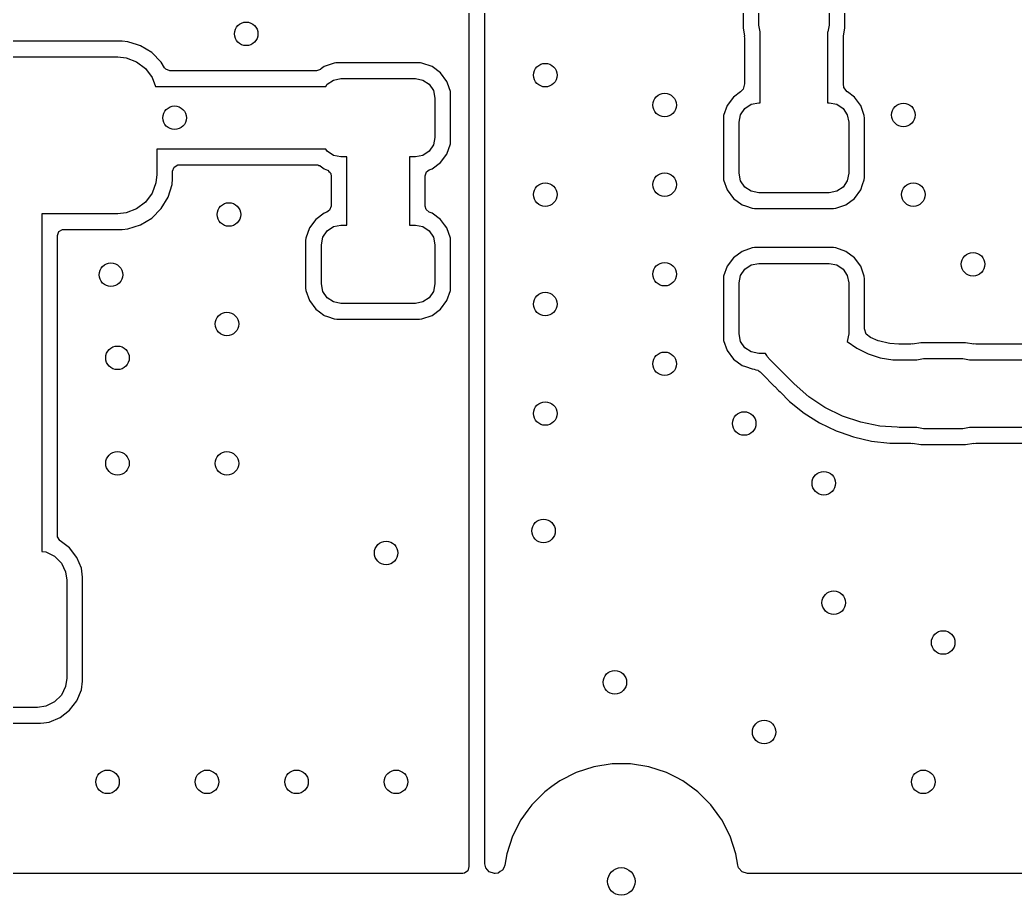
# Model space of a CAD drawing. Extents: x 4.94 to 6.9, y -4.14 to -2.94.
# Drawn here: x 5.522 to 6.022, y -4.138 to -3.698 of the extents above; entities that cross this region are included whole.
import ezdxf

# ---------------------------------------------------------------- set-up
doc = ezdxf.new("R2010")
doc.units = 0
doc.header["$MEASUREMENT"] = 0
doc.layers.add('BLACK', color=7, linetype='CONTINUOUS')

msp = doc.modelspace()

# ---------------------------------------------------------------- linework, layer by layer
at = {"layer": 'BLACK', "linetype": 'CONTINUOUS'}
for p, q in [((5.75591, -3.74729), (5.75591, -3.65551)), ((5.74781, -3.66066), (5.74781, -4.12191)), ((5.88569, -3.67959), (5.88569, -3.70191)), ((5.89358, -3.70059), (5.89358, -3.68091)), ((5.92902, -3.68091), (5.92902, -3.70059)), ((5.93691, -3.70191), (5.93691, -3.67959)), ((5.89426, -3.70398), (5.89358, -3.70059)), ((5.92902, -3.70059), (5.92834, -3.70398)), ((5.88569, -3.70191), (5.88637, -3.70621)), ((5.88637, -3.70621), (5.88633, -3.70622)), ((5.88633, -3.70622), (5.88647, -3.70709)), ((5.89436, -3.70413), (5.89426, -3.70398)), ((5.89436, -3.73959), (5.89436, -3.70413)), ((5.92834, -3.70398), (5.92824, -3.70413)), ((5.92824, -3.70413), (5.92824, -3.73959)), ((5.93613, -3.70709), (5.93627, -3.70622)), ((5.93623, -3.70621), (5.93691, -3.70191)), ((5.93627, -3.70622), (5.93623, -3.70621)), ((5.57365, -3.70872), (5.46819, -3.70872)), ((5.57643, -3.70897), (5.57365, -3.70872)), ((5.57365, -3.70872), (5.57365, -3.70872)), ((5.5813, -3.71049), (5.57643, -3.70897)), ((5.58282, -3.71097), (5.5813, -3.71049)), ((5.58855, -3.71443), (5.58282, -3.71097)), ((5.88647, -3.70709), (5.88647, -3.73017)), ((5.93613, -3.73017), (5.93613, -3.70709)), ((5.59329, -3.71917), (5.58855, -3.71443)), ((5.58855, -3.71443), (5.58855, -3.71443)), ((5.46363, -3.71661), (5.57142, -3.71661)), ((5.57142, -3.71661), (5.5756, -3.71706)), ((5.5756, -3.71706), (5.58085, -3.71902)), ((5.58085, -3.71902), (5.58534, -3.72238)), ((5.595, -3.72201), (5.59329, -3.71917)), ((5.67522, -3.72145), (5.67387, -3.72244)), ((5.68026, -3.71968), (5.67522, -3.72145)), ((5.67522, -3.72145), (5.67522, -3.72145)), ((5.68102, -3.71961), (5.68026, -3.71968)), ((5.68026, -3.71968), (5.68026, -3.71968)), ((5.68146, -3.71957), (5.68102, -3.71961)), ((5.72314, -3.71957), (5.68146, -3.71957)), ((5.72361, -3.71962), (5.72314, -3.71957)), ((5.72433, -3.71968), (5.72361, -3.71962)), ((5.72938, -3.72145), (5.72433, -3.71968)), ((5.72433, -3.71968), (5.72433, -3.71968)), ((5.73368, -3.72462), (5.72938, -3.72145)), ((5.72938, -3.72145), (5.72938, -3.72145)), ((5.58534, -3.72238), (5.58869, -3.72687)), ((5.59567, -3.72278), (5.595, -3.72201)), ((5.59767, -3.72351), (5.59567, -3.72278)), ((5.6714, -3.72351), (5.59767, -3.72351)), ((5.67325, -3.7229), (5.6714, -3.72351)), ((5.67341, -3.72278), (5.67325, -3.7229)), ((5.67387, -3.72244), (5.67341, -3.72278)), ((5.73686, -3.72893), (5.73368, -3.72462)), ((5.58869, -3.72687), (5.59039, -3.7314)), ((5.59039, -3.7314), (5.67593, -3.7314)), ((5.67593, -3.7314), (5.67664, -3.73035)), ((5.67664, -3.73035), (5.67983, -3.72821)), ((5.67983, -3.72821), (5.6836, -3.72746)), ((5.6836, -3.72746), (5.721, -3.72746)), ((5.721, -3.72746), (5.72477, -3.72821)), ((5.72477, -3.72821), (5.72796, -3.73035)), ((5.72796, -3.73035), (5.73009, -3.73354)), ((5.73714, -3.72974), (5.73686, -3.72893)), ((5.73686, -3.72893), (5.73686, -3.72893)), ((5.73862, -3.73397), (5.73714, -3.72974)), ((5.88647, -3.73017), (5.88569, -3.73281)), ((5.93645, -3.73191), (5.93613, -3.73017)), ((5.73009, -3.73354), (5.73084, -3.73731)), ((5.73874, -3.73517), (5.73862, -3.73397)), ((5.73874, -3.75913), (5.73874, -3.73517)), ((5.88448, -3.7341), (5.8809, -3.73675)), ((5.88569, -3.73281), (5.88448, -3.7341)), ((5.93811, -3.7341), (5.93645, -3.73191)), ((5.93822, -3.73418), (5.93811, -3.7341)), ((5.9417, -3.73675), (5.93822, -3.73418)), ((5.73084, -3.73731), (5.73084, -3.75699)), ((5.87772, -3.74105), (5.87596, -3.74609)), ((5.8809, -3.73675), (5.87772, -3.74105)), ((5.87772, -3.74105), (5.87772, -3.74105)), ((5.88662, -3.74247), (5.88982, -3.74034)), ((5.88982, -3.74034), (5.89358, -3.73959)), ((5.89358, -3.73959), (5.89436, -3.73959)), ((5.92824, -3.73959), (5.92902, -3.73959)), ((5.92902, -3.73959), (5.93278, -3.74034)), ((5.93278, -3.74034), (5.93598, -3.74247)), ((5.94476, -3.7409), (5.9417, -3.73675)), ((5.94487, -3.74105), (5.94476, -3.7409)), ((5.94664, -3.74609), (5.94487, -3.74105)), ((5.94487, -3.74105), (5.94487, -3.74105)), ((5.87596, -3.74609), (5.87585, -3.74729)), ((5.87596, -3.74609), (5.87596, -3.74609)), ((5.88374, -3.74943), (5.88449, -3.74566)), ((5.88449, -3.74566), (5.88662, -3.74247)), ((5.93598, -3.74247), (5.93811, -3.74566)), ((5.93811, -3.74566), (5.93886, -3.74943)), ((5.94675, -3.74729), (5.94664, -3.74609)), ((5.94664, -3.74609), (5.94664, -3.74609)), ((5.75591, -3.828), (5.75591, -3.74729)), ((5.87585, -3.74729), (5.87585, -3.77716)), ((5.88374, -3.77502), (5.88374, -3.74943)), ((5.93886, -3.74943), (5.93886, -3.77502)), ((5.94675, -3.75499), (5.94675, -3.74729)), ((5.94675, -3.77716), (5.94675, -3.75499)), ((5.73009, -3.76076), (5.72796, -3.76395)), ((5.73084, -3.75699), (5.73009, -3.76076)), ((5.73686, -3.76537), (5.73862, -3.76033)), ((5.73862, -3.76033), (5.73874, -3.75913)), ((5.67593, -3.7629), (5.5911, -3.7629)), ((5.5911, -3.7629), (5.5911, -3.77567)), ((5.67664, -3.76395), (5.67593, -3.7629)), ((5.67983, -3.76609), (5.67664, -3.76395)), ((5.6836, -3.76683), (5.67983, -3.76609)), ((5.72477, -3.76609), (5.721, -3.76683)), ((5.72796, -3.76395), (5.72477, -3.76609)), ((5.73368, -3.76968), (5.73686, -3.76537)), ((5.59972, -3.7719), (5.60157, -3.77084)), ((5.60157, -3.77084), (5.60211, -3.77079)), ((5.60211, -3.77079), (5.6714, -3.77079)), ((5.6714, -3.77079), (5.67172, -3.77087)), ((5.67172, -3.77087), (5.67193, -3.77084)), ((5.67193, -3.77084), (5.67251, -3.77108)), ((5.67251, -3.77108), (5.67294, -3.7712)), ((5.67294, -3.7712), (5.6731, -3.77129)), ((5.6731, -3.77129), (5.67522, -3.77285)), ((5.68655, -3.76683), (5.6836, -3.76683)), ((5.68655, -3.80106), (5.68655, -3.76683)), ((5.721, -3.76683), (5.71805, -3.76683)), ((5.71805, -3.76683), (5.71805, -3.80106)), ((5.72938, -3.77285), (5.73368, -3.76968)), ((5.5911, -3.77567), (5.59065, -3.77985)), ((5.599, -3.7739), (5.59972, -3.7719)), ((5.599, -3.7779), (5.599, -3.7739)), ((5.67522, -3.77285), (5.67684, -3.77342)), ((5.67684, -3.77342), (5.67709, -3.77356)), ((5.67709, -3.77356), (5.6776, -3.77417)), ((5.6776, -3.77417), (5.67822, -3.77467)), ((5.67822, -3.77467), (5.67831, -3.775)), ((5.67831, -3.775), (5.67846, -3.77518)), ((5.67846, -3.77518), (5.67847, -3.77556)), ((5.67847, -3.77556), (5.67866, -3.77626)), ((5.67866, -3.77626), (5.67866, -3.79164)), ((5.72594, -3.77626), (5.72667, -3.77426)), ((5.72594, -3.79164), (5.72594, -3.77626)), ((5.72667, -3.77426), (5.72802, -3.77333)), ((5.72802, -3.77333), (5.72938, -3.77285)), ((5.72938, -3.77285), (5.72938, -3.77285)), ((5.72938, -3.77285), (5.72938, -3.77285)), ((5.88449, -3.77879), (5.88374, -3.77502)), ((5.93886, -3.77502), (5.93811, -3.77879)), ((5.59065, -3.77985), (5.58869, -3.7851)), ((5.59675, -3.78707), (5.59874, -3.78068)), ((5.59874, -3.78068), (5.599, -3.7779)), ((5.87585, -3.77716), (5.87596, -3.77835)), ((5.87596, -3.77835), (5.87596, -3.77835)), ((5.87596, -3.77835), (5.87772, -3.7834)), ((5.88662, -3.78198), (5.88449, -3.77879)), ((5.93811, -3.77879), (5.93598, -3.78198)), ((5.94487, -3.7834), (5.94583, -3.78068)), ((5.94583, -3.78068), (5.94664, -3.77835)), ((5.94664, -3.77835), (5.94675, -3.77716)), ((5.94664, -3.77835), (5.94664, -3.77835)), ((5.58869, -3.7851), (5.58534, -3.78959)), ((5.87772, -3.7834), (5.87772, -3.7834)), ((5.87772, -3.7834), (5.8809, -3.7877)), ((5.88982, -3.78411), (5.88662, -3.78198)), ((5.89358, -3.78486), (5.88982, -3.78411)), ((5.92902, -3.78486), (5.89358, -3.78486)), ((5.93278, -3.78411), (5.92902, -3.78486)), ((5.93598, -3.78198), (5.93278, -3.78411)), ((5.9417, -3.7877), (5.94487, -3.7834)), ((5.58534, -3.78959), (5.58085, -3.79295)), ((5.59329, -3.7928), (5.59675, -3.78707)), ((5.8809, -3.7877), (5.8852, -3.79088)), ((5.8852, -3.79088), (5.88688, -3.79147)), ((5.88688, -3.79147), (5.89025, -3.79264)), ((5.93487, -3.79176), (5.9374, -3.79088)), ((5.9374, -3.79088), (5.9417, -3.7877)), ((5.57142, -3.79535), (5.53324, -3.79535)), ((5.53324, -3.79535), (5.53324, -3.86575)), ((5.5756, -3.7949), (5.57142, -3.79535)), ((5.58085, -3.79295), (5.5756, -3.7949)), ((5.58855, -3.79754), (5.59329, -3.7928)), ((5.67522, -3.79505), (5.67092, -3.79822)), ((5.67657, -3.79457), (5.67522, -3.79505)), ((5.67793, -3.79364), (5.67657, -3.79457)), ((5.67866, -3.79164), (5.67793, -3.79364)), ((5.72638, -3.79323), (5.72594, -3.79164)), ((5.72802, -3.79457), (5.72638, -3.79323)), ((5.72938, -3.79505), (5.72802, -3.79457)), ((5.73368, -3.79822), (5.72938, -3.79505)), ((5.89025, -3.79264), (5.89145, -3.79276)), ((5.89145, -3.79276), (5.89145, -3.79276)), ((5.89145, -3.79276), (5.93115, -3.79276)), ((5.93115, -3.79276), (5.93235, -3.79264)), ((5.93235, -3.79264), (5.93487, -3.79176)), ((5.93235, -3.79264), (5.93235, -3.79264)), ((5.57643, -3.803), (5.58282, -3.801)), ((5.58282, -3.801), (5.58855, -3.79754)), ((5.67092, -3.79822), (5.66774, -3.80252)), ((5.67983, -3.80181), (5.6836, -3.80106)), ((5.6836, -3.80106), (5.68655, -3.80106)), ((5.71805, -3.80106), (5.721, -3.80106)), ((5.721, -3.80106), (5.72477, -3.80181)), ((5.73571, -3.80097), (5.73368, -3.79822)), ((5.73686, -3.80252), (5.73571, -3.80097)), ((5.54113, -3.80636), (5.54186, -3.80436)), ((5.54113, -3.95704), (5.54113, -3.80636)), ((5.54186, -3.80436), (5.5437, -3.8033)), ((5.5437, -3.8033), (5.54424, -3.80325)), ((5.54424, -3.80325), (5.57365, -3.80325)), ((5.57365, -3.80325), (5.57643, -3.803)), ((5.66774, -3.80252), (5.66597, -3.80757)), ((5.66774, -3.80252), (5.66774, -3.80252)), ((5.67451, -3.80714), (5.67664, -3.80395)), ((5.67664, -3.80395), (5.67983, -3.80181)), ((5.72477, -3.80181), (5.72796, -3.80395)), ((5.72796, -3.80395), (5.73009, -3.80714)), ((5.73862, -3.80757), (5.73686, -3.80252)), ((5.66597, -3.80757), (5.66586, -3.80877)), ((5.66586, -3.80877), (5.66586, -3.83273)), ((5.66597, -3.80757), (5.66597, -3.80757)), ((5.67376, -3.81091), (5.67451, -3.80714)), ((5.67376, -3.83059), (5.67376, -3.81091)), ((5.73009, -3.80714), (5.73084, -3.81091)), ((5.73084, -3.81091), (5.73084, -3.83059)), ((5.73874, -3.80877), (5.73862, -3.80757)), ((5.73874, -3.83273), (5.73874, -3.80877)), ((5.8852, -3.81428), (5.8809, -3.81745)), ((5.89025, -3.81251), (5.8852, -3.81428)), ((5.8852, -3.81428), (5.8852, -3.81428)), ((5.89145, -3.8124), (5.89025, -3.81251)), ((5.89025, -3.81251), (5.89025, -3.81251)), ((5.93115, -3.8124), (5.89145, -3.8124)), ((5.89145, -3.8124), (5.89145, -3.8124)), ((5.93235, -3.81251), (5.93115, -3.8124)), ((5.93115, -3.8124), (5.93115, -3.8124)), ((5.9374, -3.81428), (5.93235, -3.81251)), ((5.9417, -3.81745), (5.9374, -3.81428)), ((5.9374, -3.81428), (5.9374, -3.81428)), ((5.8809, -3.81745), (5.87772, -3.82176)), ((5.88662, -3.82318), (5.88982, -3.82104)), ((5.88982, -3.82104), (5.89358, -3.8203)), ((5.89358, -3.8203), (5.92902, -3.8203)), ((5.92902, -3.8203), (5.93278, -3.82104)), ((5.93278, -3.82104), (5.93598, -3.82318)), ((5.94487, -3.82176), (5.9417, -3.81745)), ((5.87772, -3.82176), (5.87596, -3.8268)), ((5.87772, -3.82176), (5.87772, -3.82176)), ((5.88374, -3.83014), (5.88449, -3.82637)), ((5.88449, -3.82637), (5.88662, -3.82318)), ((5.93598, -3.82318), (5.93811, -3.82637)), ((5.93811, -3.82637), (5.93886, -3.83014)), ((5.94664, -3.8268), (5.94487, -3.82176)), ((5.94487, -3.82176), (5.94487, -3.82176)), ((5.67451, -3.83436), (5.67376, -3.83059)), ((5.73084, -3.83059), (5.73009, -3.83436)), ((5.75591, -4.12191), (5.75591, -3.828)), ((5.87596, -3.8268), (5.87585, -3.828)), ((5.87585, -3.828), (5.87585, -3.85786)), ((5.87596, -3.8268), (5.87596, -3.8268)), ((5.88374, -3.85573), (5.88374, -3.83014)), ((5.93886, -3.83014), (5.93886, -3.85573)), ((5.94675, -3.828), (5.94664, -3.8268)), ((5.94664, -3.8268), (5.94664, -3.8268)), ((5.94675, -3.85303), (5.94675, -3.828)), ((5.66586, -3.83273), (5.66597, -3.83393)), ((5.66597, -3.83393), (5.66597, -3.83393)), ((5.66597, -3.83393), (5.66774, -3.83897)), ((5.67664, -3.83755), (5.67451, -3.83436)), ((5.73009, -3.83436), (5.72796, -3.83755)), ((5.73686, -3.83897), (5.73862, -3.83393)), ((5.73862, -3.83393), (5.73874, -3.83273)), ((5.66774, -3.83897), (5.66774, -3.83897)), ((5.66774, -3.83897), (5.67092, -3.84327)), ((5.67983, -3.83968), (5.67664, -3.83755)), ((5.6836, -3.84043), (5.67983, -3.83968)), ((5.721, -3.84043), (5.6836, -3.84043)), ((5.72477, -3.83968), (5.721, -3.84043)), ((5.72796, -3.83755), (5.72477, -3.83968)), ((5.73368, -3.84327), (5.73686, -3.83897)), ((5.67092, -3.84327), (5.67278, -3.84465)), ((5.67278, -3.84465), (5.67507, -3.84634)), ((5.67507, -3.84634), (5.67522, -3.84645)), ((5.67522, -3.84645), (5.67522, -3.84645)), ((5.67522, -3.84645), (5.67681, -3.84701)), ((5.72433, -3.84821), (5.72938, -3.84645)), ((5.72938, -3.84645), (5.73368, -3.84327)), ((5.67681, -3.84701), (5.68026, -3.84821)), ((5.68026, -3.84821), (5.68146, -3.84833)), ((5.68146, -3.84833), (5.68146, -3.84833)), ((5.68146, -3.84833), (5.72314, -3.84833)), ((5.72314, -3.84833), (5.72433, -3.84821)), ((5.72314, -3.84833), (5.72314, -3.84833)), ((5.88449, -3.85949), (5.88374, -3.85573)), ((5.93886, -3.85573), (5.93811, -3.85948)), ((5.94676, -3.8532), (5.94675, -3.85303)), ((5.94762, -3.85581), (5.94676, -3.8532)), ((5.94977, -3.85754), (5.94762, -3.85581)), ((5.87585, -3.85786), (5.87596, -3.85906)), ((5.87596, -3.85906), (5.87596, -3.85906)), ((5.87596, -3.85906), (5.87772, -3.86411)), ((5.88662, -3.86269), (5.88449, -3.85949)), ((5.93811, -3.85948), (5.94284, -3.86291)), ((5.95369, -3.85916), (5.94977, -3.85754)), ((5.95442, -3.8594), (5.95369, -3.85916)), ((5.95868, -3.86042), (5.95442, -3.8594)), ((5.95944, -3.86054), (5.95868, -3.86042)), ((5.964, -3.8609), (5.95944, -3.86054)), ((5.96439, -3.86092), (5.964, -3.8609)), ((5.96751, -3.86092), (5.96439, -3.86092)), ((5.96996, -3.86092), (5.96751, -3.86092)), ((5.96751, -3.86092), (5.96751, -3.86092)), ((5.97083, -3.86079), (5.96996, -3.86092)), ((5.97084, -3.86082), (5.97083, -3.86079)), ((5.97514, -3.86014), (5.97084, -3.86082)), ((5.99746, -3.86014), (5.97514, -3.86014)), ((5.97514, -3.86014), (5.97514, -3.86014)), ((6.00176, -3.86082), (5.99746, -3.86014)), ((5.99746, -3.86014), (5.99746, -3.86014)), ((6.00177, -3.86078), (6.00176, -3.86082)), ((6.00264, -3.86092), (6.00177, -3.86078)), ((6.02706, -3.86092), (6.00264, -3.86092)), ((5.53324, -3.86575), (5.53324, -3.96496)), ((5.87772, -3.86411), (5.87772, -3.86411)), ((5.87772, -3.86411), (5.8809, -3.86841)), ((5.88982, -3.86482), (5.88662, -3.86269)), ((5.89358, -3.86557), (5.88982, -3.86482)), ((5.897, -3.86557), (5.89358, -3.86557)), ((5.89762, -3.86664), (5.897, -3.86557)), ((5.94284, -3.86291), (5.94855, -3.86582)), ((5.94855, -3.86582), (5.95465, -3.86781)), ((5.8809, -3.86841), (5.8852, -3.87159)), ((5.89786, -3.86706), (5.89762, -3.86664)), ((5.89932, -3.86873), (5.89786, -3.86706)), ((5.90526, -3.87466), (5.89932, -3.86873)), ((5.95465, -3.86781), (5.96099, -3.86881)), ((5.96099, -3.86881), (5.96419, -3.86881)), ((5.96419, -3.86881), (5.96419, -3.86881)), ((5.96419, -3.86881), (5.96419, -3.86881)), ((5.96419, -3.86881), (5.97291, -3.86881)), ((5.97291, -3.86881), (5.97307, -3.86871)), ((5.97307, -3.86871), (5.97646, -3.86803)), ((5.97646, -3.86803), (5.99614, -3.86803)), ((5.99614, -3.86803), (5.99953, -3.86871)), ((5.99953, -3.86871), (5.99969, -3.86881)), ((5.99969, -3.86881), (6.03648, -3.86881)), ((5.8852, -3.87159), (5.88688, -3.87217)), ((5.88688, -3.87217), (5.89025, -3.87335)), ((5.89025, -3.87335), (5.89129, -3.87345)), ((5.89129, -3.87345), (5.89221, -3.87382)), ((5.89221, -3.87382), (5.89318, -3.87403)), ((5.89318, -3.87403), (5.89368, -3.8744)), ((5.89368, -3.8744), (5.89385, -3.87447)), ((5.89385, -3.87447), (5.89429, -3.87486)), ((5.89429, -3.87486), (5.89547, -3.87604)), ((5.89547, -3.87604), (5.89547, -3.87604)), ((5.89547, -3.87604), (5.90137, -3.88194)), ((5.91143, -3.88083), (5.90526, -3.87466)), ((5.90526, -3.87466), (5.90526, -3.87466)), ((5.91877, -3.88727), (5.91143, -3.88083)), ((5.91143, -3.88083), (5.91143, -3.88083)), ((5.90137, -3.88194), (5.90162, -3.88219)), ((5.90162, -3.88219), (5.90162, -3.88219)), ((5.90162, -3.88219), (5.90371, -3.88428)), ((5.90371, -3.88428), (5.9043, -3.88487)), ((5.9043, -3.88487), (5.9043, -3.88487)), ((5.9043, -3.88487), (5.90912, -3.88969)), ((5.90912, -3.88969), (5.91637, -3.89547)), ((5.92688, -3.89269), (5.91877, -3.88727)), ((5.91637, -3.89547), (5.91637, -3.89547)), ((5.91637, -3.89547), (5.91637, -3.89547)), ((5.91637, -3.89547), (5.92422, -3.9004)), ((5.93564, -3.89701), (5.92688, -3.89269)), ((5.92422, -3.9004), (5.93257, -3.90442)), ((5.94488, -3.90014), (5.93564, -3.89701)), ((5.95445, -3.90205), (5.94488, -3.90014)), ((5.93257, -3.90442), (5.93257, -3.90442)), ((5.93257, -3.90442), (5.93257, -3.90442)), ((5.93257, -3.90442), (5.93447, -3.90509)), ((5.93447, -3.90509), (5.94131, -3.90748)), ((5.96315, -3.90262), (5.95445, -3.90205)), ((5.96419, -3.90269), (5.96315, -3.90262)), ((5.97291, -3.90269), (5.96419, -3.90269)), ((5.96419, -3.90269), (5.96419, -3.90269)), ((5.97307, -3.90279), (5.97291, -3.90269)), ((5.97646, -3.90346), (5.97307, -3.90279)), ((5.99614, -3.90346), (5.97646, -3.90346)), ((5.99953, -3.90279), (5.99614, -3.90346)), ((5.99969, -3.90269), (5.99953, -3.90279)), ((6.03648, -3.90269), (5.99969, -3.90269)), ((5.94131, -3.90748), (5.95035, -3.90954)), ((5.95035, -3.90954), (5.95956, -3.91058)), ((5.95956, -3.91058), (5.96419, -3.91058)), ((5.96419, -3.91058), (5.96996, -3.91058)), ((5.96996, -3.91058), (5.97083, -3.91072)), ((5.97083, -3.91072), (5.97084, -3.91068)), ((5.97084, -3.91068), (5.97514, -3.91136)), ((5.97514, -3.91136), (5.97514, -3.91136)), ((5.97514, -3.91136), (5.99746, -3.91136)), ((5.99746, -3.91136), (6.00176, -3.91068)), ((6.00176, -3.91068), (6.00177, -3.91072)), ((6.00177, -3.91072), (6.00264, -3.91058)), ((6.00264, -3.91058), (6.02706, -3.91058)), ((5.54121, -3.95772), (5.54113, -3.95704)), ((5.54235, -3.95951), (5.54121, -3.95772)), ((5.54249, -3.95962), (5.54235, -3.95951)), ((5.54722, -3.96325), (5.54249, -3.95962)), ((5.53324, -3.96496), (5.53528, -3.96526)), ((5.53528, -3.96526), (5.53964, -3.96739)), ((5.55085, -3.96798), (5.54722, -3.96325)), ((5.53964, -3.96739), (5.54308, -3.97083)), ((5.54308, -3.97083), (5.54521, -3.9752)), ((5.55314, -3.97349), (5.55085, -3.96798)), ((5.54521, -3.9752), (5.54583, -3.97941)), ((5.55372, -3.97792), (5.55314, -3.97349)), ((5.55314, -3.97349), (5.55314, -3.97349)), ((5.54583, -3.97941), (5.54583, -4.02862)), ((5.55372, -4.03011), (5.55372, -3.97792)), ((5.55372, -3.97792), (5.55372, -3.97792)), ((5.55372, -3.97792), (5.55372, -3.97792)), ((5.54583, -4.02862), (5.54521, -4.03283)), ((5.55314, -4.03454), (5.55372, -4.03011)), ((5.54521, -4.03283), (5.54308, -4.0372)), ((5.55085, -4.04005), (5.55314, -4.03454)), ((5.53964, -4.04064), (5.53528, -4.04277)), ((5.54308, -4.0372), (5.53964, -4.04064)), ((5.54722, -4.04478), (5.55085, -4.04005)), ((5.53106, -4.04339), (5.50154, -4.04339)), ((5.53528, -4.04277), (5.53106, -4.04339)), ((5.54249, -4.04841), (5.54722, -4.04478)), ((5.50005, -4.05128), (5.53255, -4.05128)), ((5.53255, -4.05128), (5.53432, -4.05105)), ((5.53432, -4.05105), (5.53698, -4.0507)), ((5.53698, -4.0507), (5.54249, -4.04841)), ((5.80185, -4.076), (5.79357, -4.08022)), ((5.81069, -4.07313), (5.80185, -4.076)), ((5.81988, -4.07167), (5.81069, -4.07313)), ((5.82918, -4.07167), (5.81988, -4.07167)), ((5.81988, -4.07167), (5.81988, -4.07167)), ((5.83836, -4.07313), (5.82918, -4.07167)), ((5.82918, -4.07167), (5.82918, -4.07167)), ((5.8472, -4.076), (5.83836, -4.07313)), ((5.85194, -4.07841), (5.8472, -4.076)), ((5.79357, -4.08022), (5.78963, -4.08308)), ((5.85549, -4.08022), (5.85194, -4.07841)), ((5.86301, -4.08569), (5.85549, -4.08022)), ((5.78604, -4.08569), (5.77947, -4.09226)), ((5.78963, -4.08308), (5.78604, -4.08569)), ((5.78604, -4.08569), (5.78604, -4.08569)), ((5.78604, -4.08569), (5.78604, -4.08569)), ((5.86959, -4.09226), (5.86301, -4.08569)), ((5.77752, -4.09494), (5.774, -4.09979)), ((5.77947, -4.09226), (5.77752, -4.09494)), ((5.77947, -4.09226), (5.77947, -4.09226)), ((5.77947, -4.09226), (5.77947, -4.09226)), ((5.87411, -4.09848), (5.86959, -4.09226)), ((5.774, -4.09979), (5.76978, -4.10807)), ((5.87505, -4.09979), (5.87411, -4.09848)), ((5.87927, -4.10807), (5.87505, -4.09979)), ((5.76978, -4.10807), (5.76691, -4.11691)), ((5.88215, -4.11691), (5.87927, -4.10807)), ((5.76691, -4.11691), (5.766, -4.12267)), ((5.88306, -4.12267), (5.88215, -4.11691)), ((5.74746, -4.12541), (5.74574, -4.12667)), ((5.74797, -4.12335), (5.74746, -4.12541)), ((5.74781, -4.12191), (5.74797, -4.12335)), ((5.75635, -4.12394), (5.75591, -4.12191)), ((5.75815, -4.12602), (5.75635, -4.12394)), ((5.76079, -4.12679), (5.75815, -4.12602)), ((5.76248, -4.12661), (5.76117, -4.12679)), ((5.7625, -4.1266), (5.76248, -4.12661)), ((5.76255, -4.12659), (5.7625, -4.1266)), ((5.76368, -4.12587), (5.76255, -4.12659)), ((5.76482, -4.12516), (5.76368, -4.12587)), ((5.76483, -4.12513), (5.76482, -4.12516)), ((5.76486, -4.12511), (5.76483, -4.12513)), ((5.76542, -4.12389), (5.76486, -4.12511)), ((5.766, -4.12267), (5.76542, -4.12389)), ((5.88344, -4.12394), (5.88306, -4.12267)), ((5.88524, -4.12602), (5.88344, -4.12394)), ((5.88788, -4.12679), (5.88524, -4.12602)), ((5.74488, -4.12679), (5.49267, -4.12679)), ((5.74574, -4.12667), (5.74488, -4.12679)), ((5.76117, -4.12679), (5.76079, -4.12679)), ((6.15487, -4.12679), (5.88788, -4.12679))]:
    msp.add_line(p, q, dxfattribs=at)
at = {"layer": 'BLACK'}
for centre, radius in [((5.636, -3.705), 0.00591), ((5.7863, -3.72575), 0.00591), ((5.8463, -3.74075), 0.00591), ((5.6, -3.74715), 0.00591), ((5.9663, -3.74575), 0.00591), ((5.8463, -3.78075), 0.00591), ((5.7863, -3.78575), 0.00591), ((5.9713, -3.78575), 0.00591), ((5.6273, -3.79575), 0.00591), ((6.0013, -3.82075), 0.00591), ((5.568, -3.826), 0.00591), ((5.8463, -3.82575), 0.00591), ((5.7863, -3.84075), 0.00591), ((5.6263, -3.85075), 0.00591), ((5.5713, -3.86775), 0.00591), ((5.8463, -3.87075), 0.00591), ((5.7863, -3.89575), 0.00591), ((5.8863, -3.90075), 0.00591), ((5.5713, -3.92075), 0.00591), ((5.6263, -3.92075), 0.00591), ((5.9263, -3.93075), 0.00591), ((5.78543, -3.95472), 0.00591), ((5.7063, -3.96575), 0.00591), ((5.9313, -3.99075), 0.00591), ((5.9863, -4.01075), 0.00591), ((5.8213, -4.03075), 0.00591), ((5.8963, -4.05575), 0.00591), ((5.5663, -4.08075), 0.00591), ((5.6163, -4.08075), 0.00591), ((5.6613, -4.08075), 0.00591), ((5.7113, -4.08075), 0.00591), ((5.9763, -4.08075), 0.00591), ((5.82453, -4.13075), 0.00689), ((5.82453, -4.13075), 0.00689)]:
    msp.add_circle(centre, radius, dxfattribs=at)
at = {"layer": 'WHITE'}
for centre in [(5.636, -3.705), (5.7863, -3.72575), (5.8463, -3.74075), (5.6, -3.74715), (5.9663, -3.74575), (5.8463, -3.78075), (5.7863, -3.78575), (5.9713, -3.78575), (5.6273, -3.79575), (6.0013, -3.82075), (5.568, -3.826), (5.8463, -3.82575), (5.7863, -3.84075), (5.6263, -3.85075), (5.5713, -3.86775), (5.8463, -3.87075), (5.7863, -3.89575), (5.8863, -3.90075), (5.5713, -3.92075), (5.6263, -3.92075), (5.9263, -3.93075), (5.78543, -3.95472), (5.7063, -3.96575), (5.9313, -3.99075), (5.9863, -4.01075), (5.8213, -4.03075), (5.8963, -4.05575), (5.5663, -4.08075), (5.6163, -4.08075), (5.6613, -4.08075), (5.7113, -4.08075), (5.9763, -4.08075)]:
    msp.add_circle(centre, 0.00591, dxfattribs=at)

doc.saveas('drawing.dxf')
